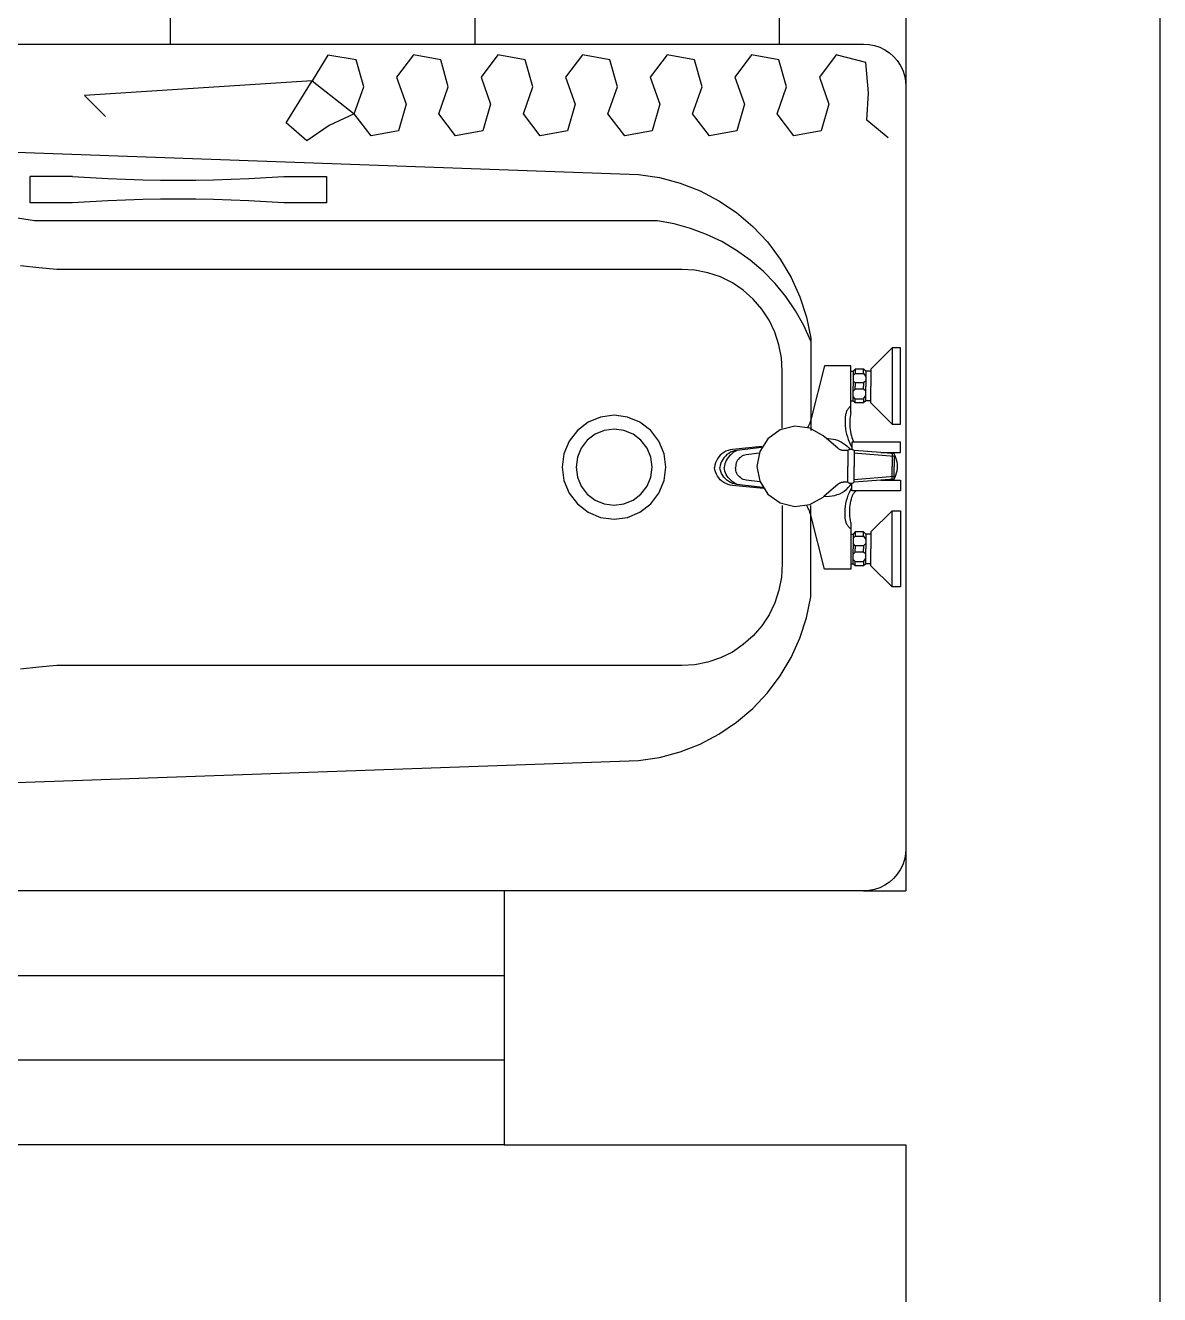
# Model space of a CAD drawing. Header units: centimetres. Extents: x 921 to 2601, y 2858 to 4336.
# Drawn here: x 1655.9 to 1774.2, y 3158.1 to 3290.4 of the extents above; entities that cross this region are included whole.
import ezdxf

# ---------------------------------------------------------------- set-up
doc = ezdxf.new("R2010")
doc.units = ezdxf.units.CM
doc.layers.add('結構', color=7, linetype='Continuous')

msp = doc.modelspace()

# ---------------------------------------------------------------- hatches: boundary and pattern name
at = {"layer": '結構'}
h = msp.add_hatch(dxfattribs=at)
h.set_pattern_fill('NET', color=256, scale=10)
h.set_pattern_definition([(0, (-43.48, -926.724), (0, 31.75), []), (90, (-43.48, -926.724), (-31.75, 2e-15), [])])
h.paths.add_polyline_path([(1569.13, 3284.7), (1569.66, 3286.24), (1570.81, 3287.56), (1572.38, 3288.33), (1573.54, 3288.41), (1743.99, 3288.41), (1745.54, 3287.88), (1746.85, 3286.73), (1747.7, 3285.01), (1747.7, 3502.2), (1667.9, 3502.2), (1667.58, 3497.3), (1665.33, 3485.99), (1661.63, 3475.06), (1656.52, 3464.72), (1650.12, 3455.13), (1642.51, 3446.46), (1633.84, 3438.85), (1624.25, 3432.44), (1613.9, 3427.34), (1602.98, 3423.63), (1591.67, 3421.38), (1584.57, 3420.92), (1584.57, 3420.63), (1580.16, 3420.63), (1580.16, 3502.2), (1569.13, 3502.2)])
h.paths.add_polyline_path([(1670.17, 3334.39), (1671.22, 3337.09), (1672.71, 3339.57), (1674.61, 3341.75), (1676.28, 3343.13), (1677.48, 3343.94), (1679.24, 3345.19), (1681.75, 3346.62), (1684.38, 3347.81), (1687.11, 3348.74), (1689.92, 3349.4), (1692.07, 3349.7), (1693.5, 3349.83), (1724.57, 3352.65), (1723.85, 3355.86), (1742.7, 3355.86), (1743.54, 3351.5), (1744.23, 3347.11), (1744.77, 3342.7), (1745.15, 3338.28), (1745.38, 3333.84), (1745.46, 3329.4), (1745.38, 3324.96), (1745.15, 3320.53), (1744.77, 3316.1), (1744.23, 3311.7), (1743.54, 3307.31), (1742.7, 3302.95), (1723.85, 3302.95), (1724.57, 3306.13), (1693.5, 3308.94), (1691.35, 3309.14), (1688.51, 3309.67), (1685.74, 3310.47), (1683.05, 3311.53), (1680.48, 3312.84), (1678.65, 3314), (1677.48, 3314.83), (1675.69, 3316.05), (1673.61, 3318.07), (1671.91, 3320.41), (1670.63, 3323.01), (1669.82, 3325.79), (1669.57, 3327.94), (1669.53, 3329.39), (1669.59, 3331.55)], flags=16)
h.paths.add_polyline_path([(1673.41, 3332.83), (1673.99, 3334.22), (1674.82, 3335.61), (1676.03, 3337.19), (1677.38, 3338.61), (1678.87, 3339.88), (1680.48, 3340.98), (1682.31, 3342.01), (1684.17, 3342.88), (1686.1, 3343.6), (1687.79, 3344.09), (1689.39, 3344.47), (1690.99, 3344.77), (1692.6, 3345), (1694.22, 3345.16), (1695.84, 3345.25), (1697.47, 3345.27), (1699.09, 3345.22), (1700.71, 3345.09), (1702.33, 3344.9), (1703.93, 3344.63), (1705.52, 3344.29), (1707.38, 3343.8), (1709.31, 3343.14), (1711.2, 3342.32), (1713.01, 3341.35), (1714.75, 3340.25), (1716.26, 3339.05), (1717.65, 3337.68), (1718.9, 3336.17), (1719.9, 3334.64), (1720.54, 3333.3), (1720.99, 3331.87), (1721.23, 3330.39), (1721.27, 3328.88), (1721.09, 3327.39), (1720.71, 3325.94), (1720.13, 3324.55), (1719.29, 3323.16), (1718.09, 3321.58), (1716.74, 3320.16), (1715.25, 3318.89), (1713.64, 3317.79), (1711.81, 3316.76), (1709.95, 3315.89), (1708.02, 3315.17), (1706.32, 3314.68), (1704.73, 3314.31), (1703.13, 3314), (1701.52, 3313.77), (1699.9, 3313.61), (1698.28, 3313.52), (1696.65, 3313.5), (1695.03, 3313.55), (1693.41, 3313.68), (1691.79, 3313.88), (1690.19, 3314.14), (1688.6, 3314.48), (1686.74, 3314.97), (1684.81, 3315.63), (1682.92, 3316.45), (1681.1, 3317.42), (1679.37, 3318.52), (1677.86, 3319.72), (1676.46, 3321.09), (1675.22, 3322.6), (1674.22, 3324.13), (1673.58, 3325.47), (1673.13, 3326.9), (1672.88, 3328.38), (1672.85, 3329.89), (1673.02, 3331.38)], flags=0)
h.paths.add_polyline_path([(1672.88, 3330.39), (1672.85, 3328.88), (1673.02, 3327.39), (1673.41, 3325.94), (1673.99, 3324.55), (1674.82, 3323.16), (1676.03, 3321.58), (1677.38, 3320.16), (1678.87, 3318.89), (1680.48, 3317.79), (1682.31, 3316.76), (1684.17, 3315.89), (1686.1, 3315.17), (1687.79, 3314.68), (1689.39, 3314.31), (1690.99, 3314), (1692.6, 3313.77), (1694.22, 3313.61), (1695.84, 3313.52), (1697.47, 3313.5), (1699.09, 3313.55), (1700.71, 3313.68), (1702.33, 3313.88), (1703.93, 3314.14), (1705.52, 3314.48), (1707.38, 3314.97), (1709.31, 3315.63), (1711.2, 3316.45), (1713.01, 3317.42), (1714.75, 3318.52), (1716.26, 3319.72), (1717.65, 3321.09), (1718.9, 3322.6), (1719.9, 3324.13), (1720.54, 3325.47), (1720.99, 3326.9), (1721.23, 3328.38), (1721.27, 3329.89), (1721.09, 3331.38), (1720.71, 3332.83), (1720.13, 3334.22), (1719.29, 3335.61), (1718.09, 3337.19), (1716.74, 3338.61), (1715.25, 3339.88), (1713.64, 3340.98), (1711.81, 3342.01), (1709.95, 3342.88), (1708.02, 3343.6), (1706.32, 3344.09), (1704.73, 3344.47), (1703.13, 3344.77), (1701.52, 3345), (1699.9, 3345.16), (1698.28, 3345.25), (1696.65, 3345.27), (1695.03, 3345.22), (1693.41, 3345.09), (1691.79, 3344.9), (1690.19, 3344.63), (1688.6, 3344.29), (1686.74, 3343.8), (1684.81, 3343.14), (1682.92, 3342.32), (1681.1, 3341.35), (1679.37, 3340.25), (1677.86, 3339.05), (1676.46, 3337.68), (1675.22, 3336.17), (1674.22, 3334.64), (1673.58, 3333.3), (1673.13, 3331.87)], flags=0)
h.paths.add_polyline_path([(1682.3, 3403.58), (1680.8, 3406.05), (1679.64, 3408.7), (1678.86, 3411.48), (1678.45, 3414.34), (1678.43, 3417.23), (1678.45, 3420.11), (1678.86, 3422.98), (1679.64, 3425.75), (1680.8, 3428.4), (1682.3, 3430.87), (1684.12, 3433.11), (1686.23, 3435.09), (1688.58, 3436.77), (1691.14, 3438.11), (1693.86, 3439.09), (1696.68, 3439.7), (1699.56, 3439.93), (1701.77, 3440.01), (1704.71, 3440.04), (1707.66, 3439.98), (1710.6, 3439.83), (1713.53, 3439.61), (1717.06, 3439.23), (1743.49, 3431.96), (1743.49, 3417.23), (1743.49, 3402.49), (1717.19, 3395.26), (1715, 3394.99), (1712.07, 3394.72), (1709.13, 3394.53), (1706.19, 3394.43), (1703.24, 3394.42), (1699.96, 3394.49), (1696.68, 3394.75), (1693.86, 3395.36), (1691.14, 3396.34), (1688.58, 3397.69), (1686.23, 3399.36), (1684.12, 3401.34)], flags=16)
h.paths.add_polyline_path([(1686.27, 3405.62), (1685.37, 3406.88), (1684.39, 3408.69), (1683.62, 3410.61), (1683.1, 3412.6), (1682.82, 3414.65), (1682.8, 3416.2), (1682.85, 3417.23), (1682.78, 3418.77), (1682.93, 3420.83), (1683.33, 3422.85), (1683.98, 3424.81), (1684.85, 3426.68), (1686.17, 3428.78), (1688.95, 3430.14), (1691.71, 3431.28), (1694.54, 3432.23), (1697.42, 3433), (1700.35, 3433.59), (1703.3, 3433.98), (1706.28, 3434.18), (1709.26, 3434.2), (1712.24, 3434.02), (1715.2, 3433.65), (1718.13, 3433.09), (1721, 3432.34), (1723.31, 3431.08), (1724.62, 3430.55), (1726.3, 3429.25), (1727.57, 3427.54), (1728.4, 3425.39), (1728.4, 3409.36), (1727.89, 3407.55), (1726.79, 3405.75), (1725.25, 3404.3), (1724, 3403.65), (1723.35, 3403.39), (1721.02, 3402.11), (1718.13, 3401.37), (1715.2, 3400.8), (1712.24, 3400.43), (1709.26, 3400.25), (1706.28, 3400.27), (1703.3, 3400.47), (1700.35, 3400.87), (1697.42, 3401.45), (1694.54, 3402.22), (1691.71, 3403.18), (1688.95, 3404.31)], flags=0)
h.paths.add_polyline_path([(1726.04, 3405), (1726.74, 3405.79), (1727.37, 3406.63), (1728.14, 3408.21), (1728.21, 3408.56), (1727.58, 3406.92), (1726.32, 3405.22)], flags=0)
h.paths.add_polyline_path([(1721.05, 3414.81), (1722.86, 3415.05), (1723.97, 3416.49), (1723.73, 3418.3), (1722.28, 3419.41), (1720.48, 3419.17), (1719.37, 3417.73), (1719.6, 3415.92)], flags=0)
h.paths.add_polyline_path([(1720.48, 3415.05), (1722.28, 3414.81), (1723.73, 3415.92), (1723.97, 3417.73), (1722.86, 3419.17), (1721.05, 3419.41), (1719.6, 3418.3), (1719.37, 3416.49)], flags=0)
h.paths.add_polyline_path([(1731.82, 3410.21), (1732.93, 3411.66), (1734.73, 3411.9), (1736.18, 3410.79), (1736.42, 3408.98), (1735.31, 3407.54), (1733.5, 3407.3), (1732.05, 3408.41)], flags=0)
h.paths.add_polyline_path([(1732.93, 3407.54), (1734.73, 3407.3), (1736.18, 3408.41), (1736.42, 3410.21), (1735.31, 3411.66), (1733.5, 3411.9), (1732.05, 3410.79), (1731.82, 3408.98)], flags=0)
h.paths.add_polyline_path([(1725.78, 3429.73), (1727.2, 3428.15), (1727.52, 3427.51), (1726.96, 3428.42), (1726.26, 3429.2), (1725.22, 3430.17), (1724.59, 3430.49)], flags=0)
h.paths.add_polyline_path([(1733.5, 3422.36), (1735.31, 3422.6), (1736.42, 3424.05), (1736.18, 3425.85), (1734.73, 3426.96), (1732.93, 3426.72), (1731.82, 3425.28), (1732.05, 3423.47)], flags=0)
h.paths.add_polyline_path([(1732.93, 3422.6), (1734.73, 3422.36), (1736.18, 3423.47), (1736.42, 3425.28), (1735.31, 3426.72), (1733.5, 3426.96), (1732.05, 3425.85), (1731.82, 3424.05)], flags=0)
h.paths.add_polyline_path([(1595.32, 3372.8), (1694.86, 3372.8), (1694.86, 3403.18), (1595.32, 3403.18)], flags=24)

# ---------------------------------------------------------------- linework, layer by layer
for p, q in [((1747.7, 3502.2), (1747.7, 3200.18)), ((1774.16, 3328.71), (1774.16, 3262.58)), ((1573.54, 3288.41), (1743.29, 3288.41)), ((1743.29, 3288.41), (1743.87, 3288.37)), ((1743.87, 3288.37), (1744.43, 3288.26)), ((1744.43, 3288.26), (1744.98, 3288.07)), ((1744.98, 3288.07), (1745.5, 3287.82)), ((1745.5, 3287.82), (1745.98, 3287.5)), ((1687.44, 3287.24), (1685.82, 3284.56)), ((1690.38, 3286.75), (1687.44, 3287.24)), ((1691.18, 3283.96), (1690.38, 3286.75)), ((1696.35, 3287.28), (1694.6, 3284.97)), ((1699.2, 3286.75), (1696.35, 3287.28)), ((1699.99, 3283.96), (1699.2, 3286.75)), ((1705.17, 3287.28), (1703.42, 3284.97)), ((1708.01, 3286.75), (1705.17, 3287.28)), ((1708.81, 3283.96), (1708.01, 3286.75)), ((1713.98, 3287.28), (1712.23, 3284.97)), ((1716.83, 3286.75), (1713.98, 3287.28)), ((1717.63, 3283.96), (1716.83, 3286.75)), ((1722.8, 3287.28), (1721.05, 3284.97)), ((1725.65, 3286.75), (1722.8, 3287.28)), ((1726.45, 3283.96), (1725.65, 3286.75)), ((1731.62, 3287.28), (1729.87, 3284.97)), ((1734.47, 3286.75), (1731.62, 3287.28)), ((1735.27, 3283.96), (1734.47, 3286.75)), ((1740.44, 3287.28), (1738.69, 3284.97)), ((1743.54, 3286.48), (1740.44, 3287.28)), ((1743.8, 3283.33), (1743.54, 3286.48)), ((1745.98, 3287.5), (1746.41, 3287.12)), ((1746.41, 3287.12), (1746.79, 3286.68)), ((1746.79, 3286.68), (1747.11, 3286.2)), ((1747.11, 3286.2), (1747.37, 3285.69)), ((1747.37, 3285.69), (1747.55, 3285.14)), ((1747.55, 3285.14), (1747.66, 3284.58)), ((1685.82, 3284.56), (1662.07, 3283.06)), ((1683.09, 3280.19), (1685.82, 3284.56)), ((1685.82, 3284.56), (1690.19, 3281.14)), ((1690.19, 3281.14), (1691.18, 3283.96)), ((1694.6, 3284.97), (1695.59, 3282.15)), ((1699.01, 3281.14), (1699.99, 3283.96)), ((1703.42, 3284.97), (1704.4, 3282.15)), ((1707.83, 3281.14), (1708.81, 3283.96)), ((1712.23, 3284.97), (1713.22, 3282.15)), ((1716.64, 3281.14), (1717.63, 3283.96)), ((1721.05, 3284.97), (1722.04, 3282.15)), ((1725.46, 3281.14), (1726.45, 3283.96)), ((1729.87, 3284.97), (1730.86, 3282.15)), ((1734.28, 3281.14), (1735.27, 3283.96)), ((1738.69, 3284.97), (1739.68, 3282.15)), ((1747.66, 3284.58), (1747.7, 3284)), ((1747.7, 3284), (1747.7, 3204.59)), ((1662.07, 3283.06), (1664.27, 3280.85)), ((1743.63, 3280.47), (1743.8, 3283.33)), ((1690.19, 3281.14), (1687.59, 3279.93)), ((1691.94, 3278.83), (1690.19, 3281.14)), ((1695.59, 3282.15), (1694.79, 3279.36)), ((1700.76, 3278.83), (1699.01, 3281.14)), ((1704.4, 3282.15), (1703.6, 3279.36)), ((1709.57, 3278.83), (1707.83, 3281.14)), ((1713.22, 3282.15), (1712.42, 3279.36)), ((1718.39, 3278.83), (1716.64, 3281.14)), ((1722.04, 3282.15), (1721.24, 3279.36)), ((1727.21, 3278.83), (1725.46, 3281.14)), ((1730.86, 3282.15), (1730.06, 3279.36)), ((1736.03, 3278.83), (1734.28, 3281.14)), ((1739.68, 3282.15), (1738.88, 3279.36)), ((1685.26, 3278.33), (1683.09, 3280.19)), ((1687.59, 3279.93), (1685.26, 3278.33)), ((1745.84, 3278.65), (1743.63, 3280.47)), ((1610.69, 3278.71), (1719.81, 3274.83)), ((1694.79, 3279.36), (1691.94, 3278.83)), ((1703.6, 3279.36), (1700.76, 3278.83)), ((1712.42, 3279.36), (1709.57, 3278.83)), ((1721.24, 3279.36), (1718.39, 3278.83)), ((1730.06, 3279.36), (1727.21, 3278.83)), ((1738.88, 3279.36), (1736.03, 3278.83)), ((1660.82, 3274.62), (1656.4, 3274.62)), ((1656.4, 3271.85), (1656.4, 3274.62)), ((1660.82, 3274.62), (1662.65, 3274.5)), ((1662.65, 3274.5), (1664.49, 3274.4)), ((1679.19, 3274.4), (1681.02, 3274.5)), ((1681.02, 3274.5), (1682.86, 3274.62)), ((1682.86, 3274.62), (1687.28, 3274.62)), ((1687.28, 3274.62), (1687.28, 3271.85)), ((1719.81, 3274.83), (1722.01, 3274.5)), ((1722.01, 3274.5), (1724.16, 3273.93)), ((1664.49, 3274.4), (1666.33, 3274.32)), ((1666.33, 3274.32), (1668.16, 3274.26)), ((1668.16, 3274.26), (1670, 3274.23)), ((1670, 3274.23), (1671.84, 3274.22)), ((1671.84, 3274.22), (1673.68, 3274.23)), ((1673.68, 3274.23), (1675.51, 3274.26)), ((1675.51, 3274.26), (1677.35, 3274.32)), ((1677.35, 3274.32), (1679.19, 3274.4)), ((1724.16, 3273.93), (1726.24, 3273.12)), ((1726.24, 3273.12), (1728.21, 3272.09)), ((1660.82, 3271.85), (1656.4, 3271.85)), ((1662.65, 3271.97), (1660.82, 3271.85)), ((1664.49, 3272.07), (1662.65, 3271.97)), ((1666.33, 3272.15), (1664.49, 3272.07)), ((1668.16, 3272.2), (1666.33, 3272.15)), ((1670, 3272.24), (1668.16, 3272.2)), ((1671.84, 3272.25), (1670, 3272.24)), ((1673.68, 3272.24), (1671.84, 3272.25)), ((1675.51, 3272.2), (1673.68, 3272.24)), ((1677.35, 3272.15), (1675.51, 3272.2)), ((1679.19, 3272.07), (1677.35, 3272.15)), ((1681.02, 3271.97), (1679.19, 3272.07)), ((1682.86, 3271.85), (1681.02, 3271.97)), ((1687.28, 3271.85), (1682.86, 3271.85)), ((1728.21, 3272.09), (1730.05, 3270.85)), ((1656.87, 3270), (1653.51, 3270.51)), ((1730.05, 3270.85), (1731.75, 3269.41)), ((1721.8, 3270), (1656.87, 3270)), ((1723.54, 3269.68), (1721.8, 3270)), ((1725.25, 3269.2), (1723.54, 3269.68)), ((1726.91, 3268.58), (1725.25, 3269.2)), ((1731.75, 3269.41), (1733.28, 3267.79)), ((1728.51, 3267.82), (1726.91, 3268.58)), ((1730.03, 3266.91), (1728.51, 3267.82)), ((1731.48, 3265.88), (1730.03, 3266.91)), ((1733.28, 3267.79), (1734.61, 3266.01)), ((1657.29, 3265.09), (1655.4, 3265.3)), ((1732.82, 3264.73), (1731.48, 3265.88)), ((1734.61, 3266.01), (1735.75, 3264.09)), ((1659.19, 3264.93), (1657.29, 3265.09)), ((1724.33, 3264.93), (1659.19, 3264.93)), ((1725.71, 3264.85), (1724.33, 3264.93)), ((1727.07, 3264.58), (1725.71, 3264.85)), ((1728.37, 3264.14), (1727.07, 3264.58)), ((1729.61, 3263.53), (1728.37, 3264.14)), ((1734.06, 3263.46), (1732.82, 3264.73)), ((1735.75, 3264.09), (1736.66, 3262.06)), ((1730.75, 3262.76), (1729.61, 3263.53)), ((1731.79, 3261.84), (1730.75, 3262.76)), ((1735.18, 3262.09), (1734.06, 3263.46)), ((1774.16, 3262.58), (1774.16, 3196.44)), ((1732.69, 3260.8), (1731.79, 3261.84)), ((1736.18, 3260.62), (1735.18, 3262.09)), ((1736.66, 3262.06), (1737.34, 3259.95)), ((1733.45, 3259.64), (1732.69, 3260.8)), ((1737.05, 3259.08), (1736.18, 3260.62)), ((1737.34, 3259.95), (1737.78, 3257.77)), ((1734.04, 3258.4), (1733.45, 3259.64)), ((1737.78, 3257.46), (1737.05, 3259.08)), ((1734.47, 3257.08), (1734.04, 3258.4)), ((1737.78, 3257.77), (1737.78, 3257.46)), ((1737.78, 3257.46), (1737.78, 3249.25)), ((1734.72, 3255.73), (1734.47, 3257.08)), ((1746.27, 3256.75), (1744.06, 3254.54)), ((1747.15, 3256.75), (1746.27, 3256.75)), ((1746.27, 3256.75), (1746.27, 3248.81)), ((1747.15, 3255.2), (1747.15, 3256.75)), ((1734.79, 3254.35), (1734.72, 3255.73)), ((1739.21, 3254.87), (1737.78, 3249.25)), ((1741.97, 3254.87), (1739.21, 3254.87)), ((1741.97, 3254.32), (1741.97, 3254.87)), ((1747.15, 3252.89), (1747.15, 3255.2)), ((1734.79, 3248.38), (1734.79, 3254.35)), ((1741.97, 3251.24), (1741.97, 3254.32)), ((1741.97, 3254.32), (1742.19, 3254.32)), ((1742.41, 3254.54), (1742.19, 3254.32)), ((1742.19, 3254.32), (1742.19, 3253.88)), ((1742.41, 3254.1), (1742.19, 3253.88)), ((1742.19, 3253.88), (1742.19, 3253.33)), ((1742.41, 3253.11), (1742.19, 3253.33)), ((1742.19, 3253.33), (1742.19, 3252.78)), ((1743.29, 3254.54), (1742.41, 3254.54)), ((1742.41, 3254.54), (1742.41, 3254.1)), ((1742.41, 3254.1), (1743.29, 3254.1)), ((1743.51, 3254.32), (1743.29, 3254.54)), ((1743.29, 3254.1), (1743.29, 3254.54)), ((1743.29, 3254.1), (1743.51, 3253.77)), ((1743.51, 3253.33), (1743.29, 3253.11)), ((1743.51, 3254.32), (1743.51, 3253.77)), ((1744.06, 3254.32), (1743.51, 3254.32)), ((1743.51, 3253.77), (1743.51, 3253.33)), ((1743.51, 3253.33), (1743.51, 3252.78)), ((1744.06, 3254.54), (1744.06, 3254.32)), ((1744.06, 3254.32), (1744.06, 3252.78)), ((1742.19, 3252.23), (1742.19, 3252.78)), ((1742.41, 3252.45), (1742.19, 3252.23)), ((1742.19, 3251.68), (1742.19, 3252.23)), ((1742.41, 3253.11), (1742.41, 3252.78)), ((1743.29, 3253.11), (1742.41, 3253.11)), ((1742.41, 3252.45), (1742.41, 3252.78)), ((1743.29, 3252.45), (1742.41, 3252.45)), ((1743.29, 3253.11), (1743.29, 3252.78)), ((1743.29, 3252.45), (1743.29, 3252.78)), ((1743.51, 3252.23), (1743.29, 3252.45)), ((1743.51, 3252.23), (1743.51, 3252.78)), ((1743.51, 3251.79), (1743.51, 3252.23)), ((1744.06, 3251.24), (1744.06, 3252.78)), ((1747.15, 3248.81), (1747.15, 3252.89)), ((1741.9, 3250.63), (1741.83, 3250.57)), ((1741.97, 3250.69), (1741.9, 3250.63)), ((1741.97, 3251.24), (1742.19, 3251.24)), ((1741.97, 3250.69), (1741.97, 3251.24)), ((1741.97, 3250.02), (1741.97, 3250.69)), ((1742.19, 3251.24), (1742.19, 3251.68)), ((1742.41, 3251.46), (1742.19, 3251.68)), ((1742.41, 3251.02), (1742.19, 3251.24)), ((1742.41, 3251.02), (1742.41, 3251.46)), ((1742.41, 3251.46), (1743.29, 3251.46)), ((1743.29, 3251.02), (1742.41, 3251.02)), ((1743.29, 3251.46), (1743.51, 3251.79)), ((1743.29, 3251.46), (1743.29, 3251.02)), ((1743.51, 3251.24), (1743.29, 3251.02)), ((1743.51, 3251.24), (1743.51, 3251.79)), ((1744.06, 3251.24), (1743.51, 3251.24)), ((1744.06, 3251.02), (1744.06, 3251.24)), ((1746.27, 3248.81), (1744.06, 3251.02)), ((1715.88, 3249.55), (1714.57, 3249.01)), ((1717.28, 3249.73), (1715.88, 3249.55)), ((1718.68, 3249.55), (1717.28, 3249.73)), ((1719.98, 3249.01), (1718.68, 3249.55)), ((1741.38, 3249.51), (1741.36, 3249.22)), ((1741.42, 3249.8), (1741.38, 3249.51)), ((1741.43, 3249.89), (1741.42, 3249.8)), ((1741.46, 3249.98), (1741.43, 3249.89)), ((1741.49, 3250.06), (1741.46, 3249.98)), ((1741.52, 3250.14), (1741.49, 3250.06)), ((1741.56, 3250.22), (1741.52, 3250.14)), ((1741.6, 3250.3), (1741.56, 3250.22)), ((1741.65, 3250.38), (1741.6, 3250.3)), ((1741.71, 3250.45), (1741.65, 3250.38)), ((1741.77, 3250.51), (1741.71, 3250.45)), ((1741.83, 3250.57), (1741.77, 3250.51)), ((1741.87, 3249.36), (1741.86, 3249.14)), ((1741.9, 3249.58), (1741.87, 3249.36)), ((1741.93, 3249.81), (1741.9, 3249.58)), ((1741.97, 3250.02), (1741.93, 3249.81)), ((1713.45, 3248.15), (1712.59, 3247.03)), ((1714.57, 3249.01), (1713.45, 3248.15)), ((1716.25, 3248.15), (1715.29, 3247.76)), ((1717.28, 3248.29), (1716.25, 3248.15)), ((1718.31, 3248.15), (1717.28, 3248.29)), ((1719.26, 3247.76), (1718.31, 3248.15)), ((1721.11, 3248.15), (1719.98, 3249.01)), ((1721.96, 3247.03), (1721.11, 3248.15)), ((1734.59, 3248.21), (1733.31, 3247.29)), ((1736.13, 3248.59), (1734.59, 3248.21)), ((1737.69, 3248.37), (1736.13, 3248.59)), ((1737.5, 3248.51), (1737.46, 3248.44)), ((1737.53, 3248.57), (1737.5, 3248.51)), ((1737.56, 3248.64), (1737.53, 3248.57)), ((1737.59, 3248.7), (1737.56, 3248.64)), ((1737.62, 3248.77), (1737.59, 3248.7)), ((1737.65, 3248.84), (1737.62, 3248.77)), ((1737.67, 3248.91), (1737.65, 3248.84)), ((1737.7, 3248.97), (1737.67, 3248.91)), ((1739.07, 3247.59), (1737.69, 3248.37)), ((1737.72, 3249.04), (1737.7, 3248.97)), ((1737.74, 3249.11), (1737.72, 3249.04)), ((1737.76, 3249.18), (1737.74, 3249.11)), ((1737.78, 3249.25), (1737.76, 3249.18)), ((1737.78, 3249.25), (1737.78, 3248.16)), ((1741.36, 3249.22), (1741.36, 3248.92)), ((1741.36, 3248.92), (1741.37, 3248.62)), ((1741.37, 3248.62), (1741.4, 3248.33)), ((1741.4, 3248.33), (1741.45, 3248.04)), ((1741.45, 3248.04), (1741.52, 3247.75)), ((1741.86, 3249.14), (1741.85, 3248.92)), ((1741.85, 3248.92), (1741.86, 3248.69)), ((1741.86, 3248.69), (1741.87, 3248.47)), ((1741.87, 3248.47), (1741.9, 3248.25)), ((1741.9, 3248.25), (1741.93, 3248.03)), ((1741.93, 3248.03), (1741.97, 3247.81)), ((1746.27, 3248.81), (1747.15, 3248.81)), ((1712.59, 3247.03), (1712.05, 3245.72)), ((1714.47, 3247.13), (1713.84, 3246.31)), ((1715.29, 3247.76), (1714.47, 3247.13)), ((1720.08, 3247.13), (1719.26, 3247.76)), ((1720.72, 3246.31), (1720.08, 3247.13)), ((1722.51, 3245.72), (1721.96, 3247.03)), ((1733.31, 3247.29), (1732.46, 3245.95)), ((1739.41, 3247.3), (1739.07, 3247.59)), ((1740.59, 3246.29), (1739.41, 3247.3)), ((1739.41, 3247.3), (1739.65, 3247.3)), ((1739.65, 3247.3), (1739.88, 3247.28)), ((1739.88, 3247.28), (1740.11, 3247.25)), ((1740.11, 3247.25), (1740.34, 3247.19)), ((1740.34, 3247.19), (1740.57, 3247.12)), ((1740.57, 3247.12), (1740.79, 3247.03)), ((1740.79, 3247.03), (1741, 3246.92)), ((1741, 3246.92), (1741.2, 3246.8)), ((1741.2, 3246.8), (1741.39, 3246.66)), ((1741.39, 3246.66), (1741.57, 3246.51)), ((1741.52, 3247.75), (1741.6, 3247.47)), ((1741.6, 3247.47), (1741.69, 3247.19)), ((1741.69, 3247.19), (1741.81, 3246.91)), ((1741.81, 3246.91), (1741.94, 3246.65)), ((1741.94, 3246.65), (1742.08, 3246.39)), ((1741.97, 3247.81), (1742.02, 3247.59)), ((1742.02, 3247.59), (1742.08, 3247.38)), ((1742.08, 3247.38), (1742.09, 3247.34)), ((1742.08, 3246.94), (1742.08, 3246.39)), ((1742.31, 3246.94), (1742.08, 3246.94)), ((1742.09, 3247.34), (1742.11, 3247.3)), ((1742.11, 3247.3), (1742.12, 3247.26)), ((1742.12, 3247.26), (1742.14, 3247.22)), ((1742.14, 3247.22), (1742.15, 3247.19)), ((1742.15, 3247.19), (1742.17, 3247.15)), ((1742.17, 3247.15), (1742.19, 3247.11)), ((1742.19, 3247.11), (1742.21, 3247.08)), ((1742.21, 3247.08), (1742.23, 3247.04)), ((1742.23, 3247.04), (1742.26, 3247.01)), ((1742.26, 3247.01), (1742.28, 3246.97)), ((1742.28, 3246.97), (1742.31, 3246.94)), ((1747.15, 3246.94), (1742.31, 3246.94)), ((1747.15, 3245.84), (1747.15, 3246.94)), ((1712.05, 3245.72), (1711.87, 3244.32)), ((1713.45, 3245.35), (1713.31, 3244.32)), ((1713.84, 3246.31), (1713.45, 3245.35)), ((1721.11, 3245.35), (1720.72, 3246.31)), ((1721.25, 3244.32), (1721.11, 3245.35)), ((1722.69, 3244.32), (1722.51, 3245.72)), ((1728.19, 3245.39), (1728.05, 3245.19)), ((1728.35, 3245.57), (1728.19, 3245.39)), ((1728.53, 3245.73), (1728.35, 3245.57)), ((1728.72, 3245.86), (1728.53, 3245.73)), ((1728.94, 3245.98), (1728.72, 3245.86)), ((1728.88, 3245.48), (1728.73, 3245.31)), ((1729.05, 3245.63), (1728.88, 3245.48)), ((1729.16, 3246.07), (1728.94, 3245.98)), ((1729.23, 3245.76), (1729.05, 3245.63)), ((1729.19, 3245.34), (1729.08, 3245.18)), ((1729.39, 3246.13), (1729.16, 3246.07)), ((1729.31, 3245.49), (1729.19, 3245.34)), ((1729.42, 3245.87), (1729.23, 3245.76)), ((1729.44, 3245.62), (1729.31, 3245.49)), ((1729.62, 3246.17), (1729.39, 3246.13)), ((1729.63, 3245.95), (1729.42, 3245.87)), ((1729.58, 3245.75), (1729.44, 3245.62)), ((1729.73, 3245.87), (1729.58, 3245.75)), ((1732.7, 3246.46), (1729.62, 3246.17)), ((1729.84, 3246.02), (1729.63, 3245.95)), ((1729.9, 3245.97), (1729.73, 3245.87)), ((1730.06, 3246.06), (1729.84, 3246.02)), ((1730.06, 3246.06), (1729.9, 3245.97)), ((1732.65, 3246.37), (1730.06, 3246.06)), ((1730.48, 3245.38), (1730.36, 3245.28)), ((1730.61, 3245.47), (1730.48, 3245.38)), ((1730.75, 3245.54), (1730.61, 3245.47)), ((1730.9, 3245.58), (1730.75, 3245.54)), ((1731.06, 3245.62), (1730.9, 3245.58)), ((1732.4, 3245.79), (1731.06, 3245.62)), ((1732.46, 3245.95), (1732.16, 3244.4)), ((1740.63, 3246.26), (1740.59, 3246.29)), ((1740.68, 3246.22), (1740.63, 3246.26)), ((1740.73, 3246.19), (1740.68, 3246.22)), ((1740.78, 3246.16), (1740.73, 3246.19)), ((1740.84, 3246.14), (1740.78, 3246.16)), ((1740.89, 3246.12), (1740.84, 3246.14)), ((1740.94, 3246.1), (1740.89, 3246.12)), ((1741, 3246.08), (1740.94, 3246.1)), ((1741.06, 3246.07), (1741, 3246.08)), ((1741.12, 3246.06), (1741.06, 3246.07)), ((1741.17, 3246.06), (1741.12, 3246.06)), ((1741.23, 3246.06), (1741.17, 3246.06)), ((1741.64, 3246.06), (1741.23, 3246.06)), ((1741.57, 3246.51), (1741.74, 3246.34)), ((1741.69, 3246.09), (1741.64, 3246.06)), ((1741.64, 3246.06), (1741.64, 3244.4)), ((1741.74, 3246.12), (1741.69, 3246.09)), ((1741.74, 3246.34), (1741.89, 3246.16)), ((1741.8, 3246.14), (1741.74, 3246.12)), ((1741.85, 3246.15), (1741.8, 3246.14)), ((1741.89, 3246.16), (1741.85, 3246.15)), ((1741.91, 3246.16), (1741.89, 3246.16)), ((1741.97, 3246.17), (1741.91, 3246.16)), ((1742.03, 3246.16), (1741.97, 3246.17)), ((1742.08, 3246.16), (1742.03, 3246.16)), ((1742.08, 3246.39), (1742.08, 3246.16)), ((1742.09, 3246.15), (1742.08, 3246.16)), ((1742.14, 3246.14), (1742.09, 3246.15)), ((1742.2, 3246.12), (1742.14, 3246.14)), ((1742.25, 3246.09), (1742.2, 3246.12)), ((1742.3, 3246.06), (1742.25, 3246.09)), ((1746.48, 3245.45), (1742.29, 3245.78)), ((1742.3, 3246.06), (1742.3, 3244.4)), ((1745.09, 3245.84), (1742.3, 3246.06)), ((1746.49, 3245.73), (1745.09, 3245.84)), ((1745.09, 3245.84), (1747.15, 3245.84)), ((1746.27, 3245.73), (1746.27, 3244.4)), ((1746.49, 3245.73), (1746.49, 3244.4)), ((1746.59, 3245.52), (1746.49, 3245.73)), ((1746.67, 3245.3), (1746.59, 3245.52)), ((1711.87, 3244.32), (1712.05, 3242.92)), ((1713.31, 3244.32), (1713.45, 3243.29)), ((1721.11, 3243.29), (1721.25, 3244.32)), ((1722.51, 3242.92), (1722.69, 3244.32)), ((1727.79, 3244.53), (1727.75, 3244.29)), ((1727.79, 3244.06), (1727.75, 3244.29)), ((1727.85, 3244.76), (1727.79, 3244.53)), ((1727.85, 3243.83), (1727.79, 3244.06)), ((1727.94, 3244.98), (1727.85, 3244.76)), ((1728.05, 3245.19), (1727.94, 3244.98)), ((1728.34, 3244.51), (1728.3, 3244.29)), ((1728.34, 3244.07), (1728.3, 3244.29)), ((1728.4, 3244.73), (1728.34, 3244.51)), ((1728.4, 3243.86), (1728.34, 3244.07)), ((1728.49, 3244.93), (1728.4, 3244.73)), ((1728.6, 3245.13), (1728.49, 3244.93)), ((1728.73, 3245.31), (1728.6, 3245.13)), ((1728.78, 3244.48), (1728.74, 3244.29)), ((1728.78, 3244.11), (1728.74, 3244.29)), ((1728.83, 3244.66), (1728.78, 3244.48)), ((1728.83, 3243.92), (1728.78, 3244.11)), ((1728.9, 3244.84), (1728.83, 3244.66)), ((1728.98, 3245.02), (1728.9, 3244.84)), ((1729.08, 3245.18), (1728.98, 3245.02)), ((1729.96, 3244.45), (1729.95, 3244.29)), ((1729.96, 3244.13), (1729.95, 3244.29)), ((1729.98, 3244.61), (1729.96, 3244.45)), ((1729.98, 3243.98), (1729.96, 3244.13)), ((1730.02, 3244.76), (1729.98, 3244.61)), ((1730.08, 3244.9), (1730.02, 3244.76)), ((1730.15, 3245.04), (1730.08, 3244.9)), ((1730.25, 3245.17), (1730.15, 3245.04)), ((1730.36, 3245.28), (1730.25, 3245.17)), ((1732.16, 3244.4), (1732.46, 3242.85)), ((1741.64, 3242.75), (1741.64, 3244.4)), ((1742.3, 3242.75), (1742.3, 3244.4)), ((1746.27, 3243.08), (1746.27, 3244.4)), ((1746.49, 3243.08), (1746.49, 3244.4)), ((1746.74, 3245.08), (1746.67, 3245.3)), ((1746.78, 3244.86), (1746.74, 3245.08)), ((1746.81, 3244.63), (1746.78, 3244.86)), ((1746.78, 3243.95), (1746.81, 3244.17)), ((1746.82, 3244.4), (1746.81, 3244.63)), ((1746.81, 3244.17), (1746.82, 3244.4)), ((1712.05, 3242.92), (1712.59, 3241.62)), ((1713.45, 3243.29), (1713.84, 3242.34)), ((1720.72, 3242.34), (1721.11, 3243.29)), ((1721.96, 3241.62), (1722.51, 3242.92)), ((1727.94, 3243.6), (1727.85, 3243.83)), ((1728.05, 3243.39), (1727.94, 3243.6)), ((1728.19, 3243.2), (1728.05, 3243.39)), ((1728.35, 3243.02), (1728.19, 3243.2)), ((1728.53, 3242.86), (1728.35, 3243.02)), ((1728.49, 3243.65), (1728.4, 3243.86)), ((1728.6, 3243.46), (1728.49, 3243.65)), ((1728.72, 3242.72), (1728.53, 3242.86)), ((1728.73, 3243.27), (1728.6, 3243.46)), ((1728.94, 3242.61), (1728.72, 3242.72)), ((1728.88, 3243.11), (1728.73, 3243.27)), ((1728.9, 3243.74), (1728.83, 3243.92)), ((1729.05, 3242.96), (1728.88, 3243.11)), ((1728.98, 3243.57), (1728.9, 3243.74)), ((1729.08, 3243.4), (1728.98, 3243.57)), ((1729.23, 3242.83), (1729.05, 3242.96)), ((1729.19, 3243.25), (1729.08, 3243.4)), ((1729.31, 3243.1), (1729.19, 3243.25)), ((1729.42, 3242.72), (1729.23, 3242.83)), ((1729.44, 3242.96), (1729.31, 3243.1)), ((1729.63, 3242.63), (1729.42, 3242.72)), ((1729.58, 3242.83), (1729.44, 3242.96)), ((1729.73, 3242.72), (1729.58, 3242.83)), ((1729.9, 3242.62), (1729.73, 3242.72)), ((1730.02, 3243.83), (1729.98, 3243.98)), ((1730.08, 3243.68), (1730.02, 3243.83)), ((1730.15, 3243.54), (1730.08, 3243.68)), ((1730.25, 3243.42), (1730.15, 3243.54)), ((1730.36, 3243.3), (1730.25, 3243.42)), ((1730.48, 3243.2), (1730.36, 3243.3)), ((1730.61, 3243.12), (1730.48, 3243.2)), ((1730.75, 3243.05), (1730.61, 3243.12)), ((1730.9, 3243), (1730.75, 3243.05)), ((1731.06, 3242.97), (1730.9, 3243)), ((1732.49, 3242.78), (1731.06, 3242.97)), ((1732.46, 3242.85), (1733.31, 3241.52)), ((1740.89, 3242.69), (1740.84, 3242.67)), ((1740.94, 3242.71), (1740.89, 3242.69)), ((1741, 3242.72), (1740.94, 3242.71)), ((1741.06, 3242.73), (1741, 3242.72)), ((1741.12, 3242.74), (1741.06, 3242.73)), ((1741.17, 3242.75), (1741.12, 3242.74)), ((1741.23, 3242.75), (1741.17, 3242.75)), ((1741.64, 3242.75), (1741.23, 3242.75)), ((1741.64, 3242.75), (1741.69, 3242.72)), ((1741.69, 3242.72), (1741.74, 3242.69)), ((1741.74, 3242.69), (1741.8, 3242.67)), ((1742.14, 3242.67), (1742.2, 3242.69)), ((1742.2, 3242.69), (1742.25, 3242.72)), ((1742.25, 3242.72), (1742.3, 3242.75)), ((1746.48, 3243.36), (1742.29, 3243.02)), ((1745.09, 3242.97), (1742.3, 3242.75)), ((1746.49, 3243.08), (1745.09, 3242.97)), ((1745.09, 3242.97), (1747.15, 3242.97)), ((1746.49, 3243.08), (1746.59, 3243.29)), ((1746.59, 3243.29), (1746.67, 3243.5)), ((1746.67, 3243.5), (1746.74, 3243.72)), ((1746.74, 3243.72), (1746.78, 3243.95)), ((1747.15, 3242.97), (1747.15, 3241.87)), ((1712.59, 3241.62), (1713.45, 3240.5)), ((1713.84, 3242.34), (1714.47, 3241.52)), ((1714.47, 3241.52), (1715.29, 3240.89)), ((1719.26, 3240.89), (1720.08, 3241.52)), ((1720.08, 3241.52), (1720.72, 3242.34)), ((1721.11, 3240.5), (1721.96, 3241.62)), ((1729.16, 3242.52), (1728.94, 3242.61)), ((1729.39, 3242.46), (1729.16, 3242.52)), ((1729.62, 3242.42), (1729.39, 3242.46)), ((1732.84, 3242.11), (1729.62, 3242.42)), ((1729.84, 3242.57), (1729.63, 3242.63)), ((1730.06, 3242.53), (1729.84, 3242.57)), ((1730.06, 3242.53), (1729.9, 3242.62)), ((1732.79, 3242.2), (1730.06, 3242.53)), ((1733.31, 3241.52), (1734.59, 3240.6)), ((1740.59, 3242.51), (1739.17, 3241.31)), ((1740.01, 3241.32), (1740.28, 3241.37)), ((1740.28, 3241.37), (1740.55, 3241.46)), ((1740.55, 3241.46), (1740.8, 3241.56)), ((1740.63, 3242.55), (1740.59, 3242.51)), ((1740.68, 3242.58), (1740.63, 3242.55)), ((1740.73, 3242.61), (1740.68, 3242.58)), ((1740.78, 3242.64), (1740.73, 3242.61)), ((1740.84, 3242.67), (1740.78, 3242.64)), ((1740.8, 3241.56), (1741.05, 3241.69)), ((1741.05, 3241.69), (1741.28, 3241.84)), ((1741.28, 3241.84), (1741.5, 3242.01)), ((1741.5, 3242.01), (1741.7, 3242.21)), ((1741.6, 3241.12), (1741.69, 3241.4)), ((1741.69, 3241.4), (1741.81, 3241.67)), ((1741.7, 3242.21), (1741.89, 3242.42)), ((1741.8, 3242.67), (1741.85, 3242.65)), ((1741.81, 3241.67), (1741.94, 3241.94)), ((1741.85, 3242.65), (1741.91, 3242.64)), ((1741.89, 3242.42), (1742.05, 3242.64)), ((1741.91, 3242.64), (1741.97, 3242.64)), ((1741.94, 3241.94), (1742.08, 3242.2)), ((1741.97, 3242.64), (1742.03, 3242.64)), ((1742.03, 3242.64), (1742.05, 3242.64)), ((1742.05, 3242.64), (1742.08, 3242.65)), ((1742.08, 3242.2), (1742.08, 3242.65)), ((1742.08, 3242.65), (1742.09, 3242.65)), ((1742.08, 3241.87), (1742.08, 3242.2)), ((1742.52, 3241.87), (1742.08, 3241.87)), ((1742.09, 3242.65), (1742.14, 3242.67)), ((1742.12, 3241.33), (1742.15, 3241.39)), ((1742.15, 3241.39), (1742.18, 3241.45)), ((1742.18, 3241.45), (1742.21, 3241.51)), ((1742.21, 3241.51), (1742.25, 3241.57)), ((1742.25, 3241.57), (1742.29, 3241.62)), ((1742.29, 3241.62), (1742.33, 3241.68)), ((1742.33, 3241.68), (1742.37, 3241.73)), ((1742.37, 3241.73), (1742.42, 3241.78)), ((1742.42, 3241.78), (1742.47, 3241.82)), ((1742.47, 3241.82), (1742.52, 3241.87)), ((1747.15, 3241.87), (1742.52, 3241.87)), ((1713.45, 3240.5), (1714.57, 3239.64)), ((1715.29, 3240.89), (1716.25, 3240.49)), ((1716.25, 3240.49), (1717.28, 3240.35)), ((1717.28, 3240.35), (1718.31, 3240.49)), ((1718.31, 3240.49), (1719.26, 3240.89)), ((1719.98, 3239.64), (1721.11, 3240.5)), ((1734.59, 3240.6), (1736.13, 3240.22)), ((1734.79, 3240.33), (1734.79, 3234.24)), ((1736.13, 3240.22), (1737.69, 3240.43)), ((1737.4, 3240.26), (1737.35, 3240.34)), ((1737.45, 3240.18), (1737.4, 3240.26)), ((1737.49, 3240.1), (1737.45, 3240.18)), ((1737.53, 3240.02), (1737.49, 3240.1)), ((1737.69, 3240.43), (1739.07, 3241.21)), ((1737.78, 3239.33), (1737.78, 3240.33)), ((1739.17, 3241.31), (1739.07, 3241.21)), ((1739.17, 3241.31), (1739.45, 3241.28)), ((1739.45, 3241.28), (1739.73, 3241.29)), ((1739.73, 3241.29), (1740.01, 3241.32)), ((1741.37, 3239.96), (1741.4, 3240.25)), ((1741.4, 3240.25), (1741.45, 3240.55)), ((1741.45, 3240.55), (1741.52, 3240.84)), ((1741.52, 3240.84), (1741.6, 3241.12)), ((1741.86, 3239.89), (1741.87, 3240.11)), ((1741.87, 3240.11), (1741.9, 3240.33)), ((1741.9, 3240.33), (1741.93, 3240.56)), ((1741.93, 3240.56), (1741.97, 3240.77)), ((1741.97, 3240.77), (1742.02, 3240.99)), ((1742.02, 3240.99), (1742.08, 3241.21)), ((1742.08, 3241.21), (1742.1, 3241.27)), ((1742.1, 3241.27), (1742.12, 3241.33)), ((1714.57, 3239.64), (1715.88, 3239.09)), ((1715.88, 3239.09), (1717.28, 3238.91)), ((1717.28, 3238.91), (1718.68, 3239.09)), ((1718.68, 3239.09), (1719.98, 3239.64)), ((1737.57, 3239.93), (1737.53, 3240.02)), ((1737.61, 3239.85), (1737.57, 3239.93)), ((1737.64, 3239.77), (1737.61, 3239.85)), ((1737.67, 3239.68), (1737.64, 3239.77)), ((1737.7, 3239.59), (1737.67, 3239.68)), ((1737.73, 3239.51), (1737.7, 3239.59)), ((1737.76, 3239.42), (1737.73, 3239.51)), ((1737.78, 3239.33), (1737.76, 3239.42)), ((1737.78, 3230.82), (1737.78, 3239.33)), ((1739.21, 3233.71), (1737.78, 3239.33)), ((1741.36, 3239.67), (1741.37, 3239.96)), ((1741.36, 3239.37), (1741.36, 3239.67)), ((1741.38, 3239.07), (1741.36, 3239.37)), ((1741.42, 3238.78), (1741.38, 3239.07)), ((1741.43, 3238.69), (1741.42, 3238.78)), ((1741.85, 3239.67), (1741.86, 3239.89)), ((1741.86, 3239.44), (1741.85, 3239.67)), ((1741.87, 3239.22), (1741.86, 3239.44)), ((1741.9, 3239), (1741.87, 3239.22)), ((1741.93, 3238.78), (1741.9, 3239)), ((1741.97, 3238.56), (1741.93, 3238.78)), ((1746.27, 3239.77), (1744.06, 3237.57)), ((1746.27, 3239.77), (1747.15, 3239.77)), ((1746.27, 3231.84), (1746.27, 3239.77)), ((1747.15, 3239.77), (1747.15, 3231.84)), ((1741.46, 3238.61), (1741.43, 3238.69)), ((1741.49, 3238.52), (1741.46, 3238.61)), ((1741.52, 3238.44), (1741.49, 3238.52)), ((1741.56, 3238.36), (1741.52, 3238.44)), ((1741.6, 3238.28), (1741.56, 3238.36)), ((1741.65, 3238.21), (1741.6, 3238.28)), ((1741.71, 3238.14), (1741.65, 3238.21)), ((1741.77, 3238.07), (1741.71, 3238.14)), ((1741.83, 3238.01), (1741.77, 3238.07)), ((1741.9, 3237.95), (1741.83, 3238.01)), ((1741.97, 3237.9), (1741.9, 3237.95)), ((1741.97, 3238.56), (1741.97, 3237.9)), ((1741.97, 3237.9), (1741.97, 3237.35)), ((1742.41, 3237.57), (1742.19, 3237.35)), ((1742.41, 3237.57), (1742.41, 3237.13)), ((1743.29, 3237.57), (1742.41, 3237.57)), ((1743.29, 3237.13), (1743.29, 3237.57)), ((1743.51, 3237.35), (1743.29, 3237.57)), ((1744.06, 3237.57), (1744.06, 3237.35)), ((1741.97, 3237.35), (1741.97, 3234.26)), ((1741.97, 3237.35), (1742.19, 3237.35)), ((1742.19, 3237.35), (1742.19, 3236.91)), ((1742.41, 3237.13), (1742.19, 3236.91)), ((1742.19, 3236.91), (1742.19, 3236.36)), ((1742.41, 3236.14), (1742.19, 3236.36)), ((1742.19, 3236.36), (1742.19, 3235.81)), ((1742.41, 3237.13), (1743.29, 3237.13)), ((1743.29, 3236.14), (1742.41, 3236.14)), ((1742.41, 3236.14), (1742.41, 3235.81)), ((1743.29, 3237.13), (1743.51, 3236.8)), ((1743.51, 3236.36), (1743.29, 3236.14)), ((1743.29, 3236.14), (1743.29, 3235.81)), ((1744.06, 3237.35), (1743.51, 3237.35)), ((1743.51, 3237.35), (1743.51, 3236.8)), ((1743.51, 3236.8), (1743.51, 3236.36)), ((1743.51, 3236.36), (1743.51, 3235.81)), ((1744.06, 3237.35), (1744.06, 3235.81)), ((1742.19, 3235.25), (1742.19, 3235.81)), ((1742.41, 3235.47), (1742.19, 3235.25)), ((1742.19, 3234.7), (1742.19, 3235.25)), ((1742.41, 3235.47), (1742.41, 3235.81)), ((1743.29, 3235.47), (1742.41, 3235.47)), ((1743.29, 3235.47), (1743.29, 3235.81)), ((1743.51, 3235.25), (1743.29, 3235.47)), ((1743.29, 3234.48), (1743.51, 3234.81)), ((1743.51, 3235.25), (1743.51, 3235.81)), ((1743.51, 3234.81), (1743.51, 3235.25)), ((1743.51, 3234.26), (1743.51, 3234.81)), ((1744.06, 3234.26), (1744.06, 3235.81)), ((1734.79, 3234.24), (1734.72, 3232.86)), ((1741.97, 3233.71), (1739.21, 3233.71)), ((1741.97, 3234.26), (1742.19, 3234.26)), ((1741.97, 3234.26), (1741.97, 3233.71)), ((1742.41, 3234.48), (1742.19, 3234.7)), ((1742.19, 3234.26), (1742.19, 3234.7)), ((1742.41, 3234.04), (1742.19, 3234.26)), ((1742.41, 3234.04), (1742.41, 3234.48)), ((1742.41, 3234.48), (1743.29, 3234.48)), ((1743.29, 3234.04), (1742.41, 3234.04)), ((1743.29, 3234.48), (1743.29, 3234.04)), ((1743.51, 3234.26), (1743.29, 3234.04)), ((1744.06, 3234.26), (1743.51, 3234.26)), ((1744.06, 3234.04), (1744.06, 3234.26)), ((1746.27, 3231.84), (1744.06, 3234.04)), ((1734.72, 3232.86), (1734.47, 3231.5)), ((1734.47, 3231.5), (1734.04, 3230.19)), ((1737.34, 3228.64), (1737.78, 3230.82)), ((1747.15, 3231.84), (1746.27, 3231.84)), ((1734.04, 3230.19), (1733.45, 3228.94)), ((1733.45, 3228.94), (1732.69, 3227.79)), ((1736.66, 3226.52), (1737.34, 3228.64)), ((1732.69, 3227.79), (1731.79, 3226.74)), ((1730.75, 3225.83), (1729.61, 3225.06)), ((1731.79, 3226.74), (1730.75, 3225.83)), ((1735.75, 3224.49), (1736.66, 3226.52)), ((1728.37, 3224.45), (1727.07, 3224)), ((1729.61, 3225.06), (1728.37, 3224.45)), ((1734.61, 3222.57), (1735.75, 3224.49)), ((1657.29, 3223.5), (1655.4, 3223.29)), ((1659.19, 3223.65), (1657.29, 3223.5)), ((1724.33, 3223.65), (1659.19, 3223.65)), ((1725.71, 3223.74), (1724.33, 3223.65)), ((1727.07, 3224), (1725.71, 3223.74)), ((1733.28, 3220.8), (1734.61, 3222.57)), ((1731.75, 3219.18), (1733.28, 3220.8)), ((1730.05, 3217.74), (1731.75, 3219.18)), ((1728.21, 3216.49), (1730.05, 3217.74)), ((1726.24, 3215.46), (1728.21, 3216.49)), ((1724.16, 3214.66), (1726.24, 3215.46)), ((1610.69, 3209.88), (1719.81, 3213.76)), ((1719.81, 3213.76), (1722.01, 3214.09)), ((1722.01, 3214.09), (1724.16, 3214.66)), ((1747.7, 3204.59), (1747.66, 3204.01)), ((1747.55, 3203.44), (1747.37, 3202.9)), ((1747.66, 3204.01), (1747.55, 3203.44)), ((1746.79, 3201.9), (1746.41, 3201.47)), ((1747.11, 3202.38), (1746.79, 3201.9)), ((1747.37, 3202.9), (1747.11, 3202.38)), ((1744.98, 3200.51), (1744.43, 3200.33)), ((1745.5, 3200.77), (1744.98, 3200.51)), ((1745.98, 3201.09), (1745.5, 3200.77)), ((1746.41, 3201.47), (1745.98, 3201.09)), ((1705.82, 3200.18), (1606.61, 3200.18)), ((1705.82, 3200.18), (1705.82, 3191.36)), ((1743.29, 3200.18), (1705.82, 3200.18)), ((1743.87, 3200.21), (1743.29, 3200.18)), ((1743.29, 3200.18), (1747.7, 3200.18)), ((1744.43, 3200.33), (1743.87, 3200.21)), ((1774.16, 3196.44), (1774.16, 3145.06)), ((1606.61, 3191.36), (1705.82, 3191.36)), ((1705.82, 3191.36), (1705.82, 3182.54)), ((1705.82, 3182.54), (1606.61, 3182.54)), ((1705.82, 3182.54), (1705.82, 3173.72)), ((1705.82, 3173.72), (1606.61, 3173.72)), ((1705.82, 3173.72), (1747.7, 3173.72)), ((1747.7, 3173.72), (1747.7, 3118.61))]:
    msp.add_line(p, q, dxfattribs=at)

doc.saveas('drawing.dxf')
